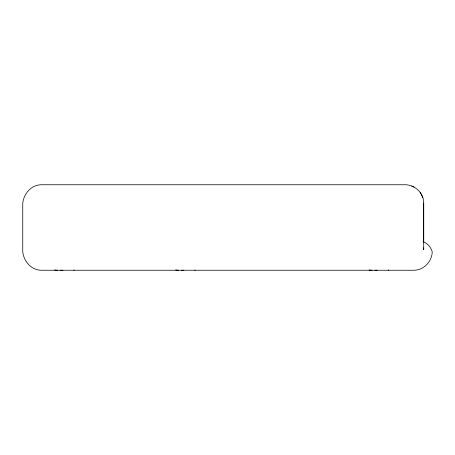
<?xml version="1.0" encoding="UTF-8"?>
<svg xmlns="http://www.w3.org/2000/svg" width="455" height="455" viewBox="0 0 455 455"><rect width="100%" height="100%" fill="white"/><g stroke="black" fill="none" stroke-linecap="round" stroke-linejoin="round"><path stroke-width="0.68" d="M60.549 270.247L62.898 270.247M181.511 270.247L183.86 270.247M374.914 270.247L377.263 270.247M423.713 242.094L423.702 203.129C423.958 192.715 414.147 184.116 403.989 184.753L41.126 184.753C31.196 184.94 23.814 193.688 22.75 203.129L22.75 251.871C23.814 261.312 31.196 270.06 41.126 270.247L414.255 270.247C423.98 270.025 431.926 261.449 432.25 251.871C430.948 247.31 427.569 243.26 423.07 241.628M55.436 270.247L57.751 270.247M176.392 270.247L178.713 270.247M369.796 270.247L372.116 270.247M370.848 270.247L369.045 269.963M177.444 270.247L175.641 269.963M56.483 270.247L54.68 269.963M411.65 186.021L414.096 187.09M420.244 192.448L422.803 197.476M388.189 269.963L388.598 270.247M194.786 269.963L195.195 270.247M73.824 269.963L74.239 270.247M423.321 247.861L423.707 249.789L423.702 203.129"/></g></svg>
